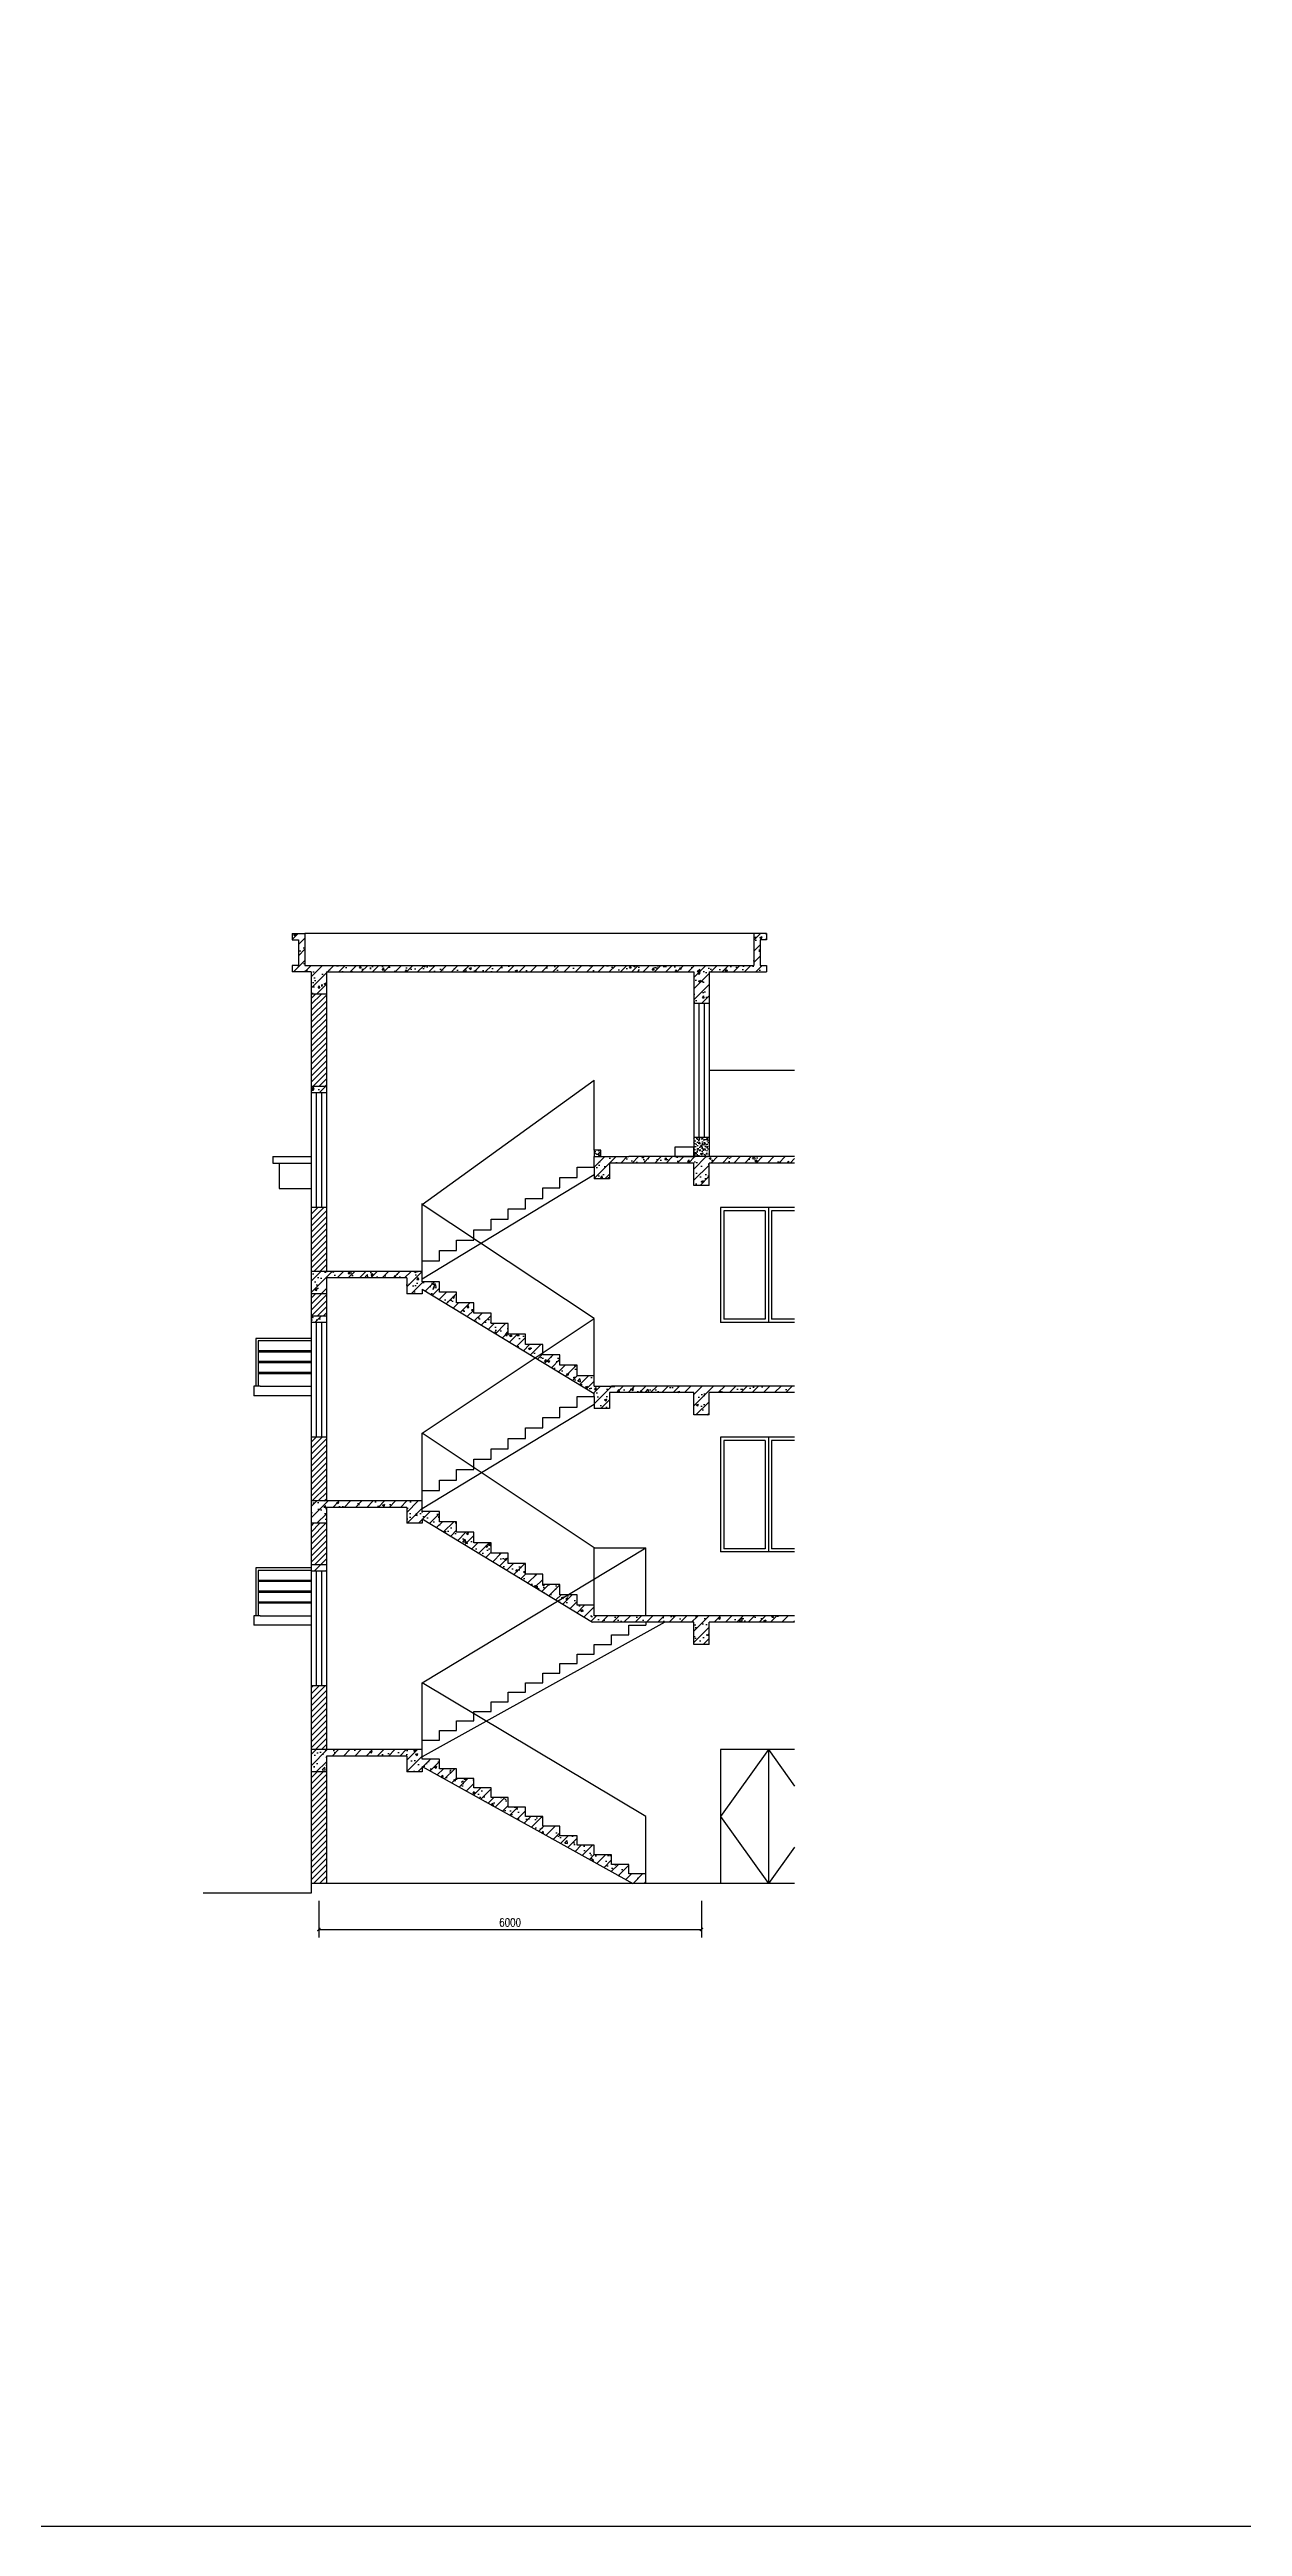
# Model space of a CAD drawing. Extents: x 389606 to 781446, y -84812 to 87496.
# Drawn here: x 440296 to 477704, y -84812 to -7121 of the extents above; entities that cross this region are included whole.
import ezdxf

# ---------------------------------------------------------------- set-up
doc = ezdxf.new("R2010")
doc.units = 0
doc.header["$LTSCALE"] = 1000
doc.header["$MEASUREMENT"] = 0
doc.layers.get('0').update_dxf_attribs({"linetype": 'CONTINUOUS'})
doc.layers.get('Defpoints').update_dxf_attribs({"linetype": 'CONTINUOUS'})
doc.styles.add('DIM_FONT', font='SIMPLEX.shx', dxfattribs={"width": 0.8})
doc.dimstyles.new('50', dxfattribs={"dimtxt": 250, "dimasz": 100, "dimexe": 250, "dimexo": 0, "dimgap": 100, "dimtad": 1, "dimdec": 0, "dimlfac": 0.5, "dimzin": 0, "dimdsep": 46, "dimtxsty": 'DIM_FONT', "dimblk": 'ARCHTICK', "dimcen": 90, "dimclrt": 7, "dimadec": 0, "dimazin": 0, "dimtfac": 1, "dimtdec": 0, "dimtix": 1, "dimtmove": 2, "dimatfit": 3, "dimldrblk": 'ARCHTICK', "dimfxl": 0, "dimtolj": 1, "dimtzin": 0, "dimarcsym": 0})
pattern_1 = [(45, (198515.13, 72763.07), (-94.0452, 94.0452), [])]
pattern_2 = [(45, (198515.13, 72667.57), (-176.7767, 176.7767), []), (50, (198515.1, 72667.6), (717.2602, -62.7521), [75, -825]), (355, (198515.1, 72667.6), (-138.7513, 752.1921), [60, -660]), (100.4514, (198574.9, 72662.34), (578.5094, 689.4395), [63.7402, -701.1421]), (46.1842, (198515.1, 72867.6), (1067.241, -165.519), [112.5, -1237.5]), (96.6356, (198604.1, 72853.8), (934.6627, 974.118), [95.6103, -1051.713]), (351.1842, (198515.1, 72867.6), (934.662, 974.1186), [90, -990]), (21, (198615.1, 72817.6), (596.907, -402.6189), [75, -825]), (326, (198615.1, 72817.6), (243.3153, 725.15), [60, -660]), (71.4514, (198664.9, 72784), (840.2226, 322.5305), [63.7402, -701.1421]), (37.5, (198515.13, 72667.57), (12.15986, 332.89385), [0, -652, 0, -670, 0, -662.5]), (7.5, (198515.13, 72667.57), (263.06954, 394.4117), [0, -382, 0, -637, 0, -252.5]), (327.5, (198292.13, 72667.57), (533.82244, -22.55487), [0, -250, 0, -780, 0, -1035]), (317.5, (198192.13, 72667.57), (583.1862, 100.105), [0, -325, 0, -518, 0, -735])]

# ---------------------------------------------------------------- blocks, each defined once
blk = doc.blocks.new('_ArchTick')
at = {"color": 0, "linetype": 'ByBlock', "const_width": 0.4}
blk.add_lwpolyline([(-0.5, -0.5), (0.5, 0.5)], dxfattribs=at)
blk = doc.blocks.new('*D120')
at = {"color": 0, "lineweight": -2}
for p, q in [((448740, -65189), (448740, -66341)), ((460740, -65189), (460740, -66341)), ((448740, -66091), (460740, -66091))]:
    blk.add_line(p, q, dxfattribs=at)
at = {"layer": 'Defpoints', "color": 0}
for p in [(448740, -65189), (460740, -65189), (460740, -66091)]:
    blk.add_point(p, dxfattribs=at)
at = {"color": 0, "lineweight": -2, "xscale": 100, "yscale": 100, "zscale": 100, "rotation": 180}
blk.add_blockref('_ArchTick', (448740, -66091), dxfattribs=at)
at = {"color": 0, "lineweight": -2, "xscale": 100, "yscale": 100, "zscale": 100}
blk.add_blockref('_ArchTick', (460740, -66091), dxfattribs=at)
at = {"color": 7, "insert": (454740, -65866), "char_height": 250, "attachment_point": 5, "style": 'DIM_FONT'}
blk.add_mtext('\\A1;6000', dxfattribs=at)

msp = doc.modelspace()

# ---------------------------------------------------------------- hatches: boundary and pattern name
h = msp.add_hatch()
h.set_pattern_fill('钢筋混凝土', color=8, scale=100, style=0)
h.set_pattern_definition(pattern_2)
h.paths.add_polyline_path([(448980, -36046.4), (460500, -36046.4), (460500, -37046.4), (460980, -37046.4), (460980, -36046.4), (462780, -36046.4), (462780, -35846.4), (462580, -35846.4), (462580, -35046.4), (462780, -35046.4), (462780, -34846.4), (462380, -34846.4), (462380, -35846.4), (448300, -35846.4), (448300, -34846.4), (447900, -34846.4), (447900, -35046.4), (448100, -35046.4), (448100, -35846.4), (447900, -35846.4), (447900, -36046.4), (448500, -36046.4), (448500, -36746.4), (448980, -36746.4)])
h = msp.add_hatch()
h.set_pattern_fill('普通砖', color=8, scale=100, style=0)
h.set_pattern_definition(pattern_1)
h.paths.add_polyline_path([(448500, -39646.4), (448980, -39646.4), (448980, -36746.4), (448500, -36746.4)])
h = msp.add_hatch()
h.set_pattern_fill('钢筋混凝土', color=8, scale=100, style=0)
h.set_pattern_definition(pattern_2)
h.paths.add_polyline_path([(448980, -39846.4), (448980, -39646.4), (448500, -39646.4), (448500, -39846.4)])
h = msp.add_hatch()
h.set_pattern_fill('混凝土', color=8, scale=30, style=0)
h.set_pattern_definition([(50, (198515.13, 72667.57), (215.17805, -18.82564), [22.5, -247.5]), (355, (198515.13, 72667.57), (-41.6254, 225.65764), [18, -198]), (100.4514, (198533.06, 72666), (173.55281, 206.83186), [19.12206, -210.34263]), (46.1842, (198515.13, 72727.57), (320.17231, -49.6557), [33.75, -371.25]), (96.6356, (198541.8, 72723.44), (280.3988, 292.23536), [28.6831, -315.5139]), (351.1842, (198515.13, 72727.57), (280.3986, 292.23558), [27, -297]), (21, (198545.13, 72712.57), (179.07212, -120.78567), [22.5, -247.5]), (326, (198545.13, 72712.57), (72.9946, 217.54501), [18, -198]), (71.4514, (198560.05, 72702.5), (252.06679, 96.75915), [19.12206, -210.34263]), (37.5, (198515.13, 72667.57), (3.647957, 99.868156), [0, -195.6, 0, -201, 0, -198.75]), (7.5, (198515.13, 72667.57), (78.92086, 118.323514), [0, -114.6, 0, -191.1, 0, -75.75]), (327.5, (198448.23, 72667.57), (160.14673, -6.766462), [0, -75, 0, -234, 0, -310.5]), (317.5, (198418.23, 72667.57), (174.95585, 30.031495), [0, -97.5, 0, -155.4, 0, -220.5])])
h.paths.add_polyline_path([(460980, -41246.4), (460500, -41246.4), (460500, -41846.4), (460980, -41846.4)])
h.paths.add_polyline_path([(457580, -41646.4), (457380, -41646.4), (457380, -41846.1), (457580, -41846.1)])
h = msp.add_hatch()
h.set_pattern_fill('钢筋混凝土', color=8, scale=100, style=0)
h.set_pattern_definition(pattern_2)
h.paths.add_polyline_path([(460500, -42746.4), (460980, -42746.4), (460980, -42046.4), (463655.5, -42046.4), (463655.5, -41846.4), (458460, -41846.4), (457920, -41846.4), (457920, -41846.1), (457580, -41846.1), (457580, -41846.4), (457380, -41846.4), (457380, -42173.4), (457380, -42546.4), (457860, -42546.4), (457860, -42046.4), (460500, -42046.4)])
h = msp.add_hatch()
h.set_pattern_fill('普通砖', color=8, scale=100, style=0)
h.set_pattern_definition(pattern_1)
h.paths.add_polyline_path([(448500, -46146.4), (448500, -46846.4), (448980, -46846.4), (448980, -46146.4)])
h.paths.add_polyline_path([(448980, -43446.4), (448500, -43446.4), (448500, -45446.4), (448980, -45446.4)])
h = msp.add_hatch()
h.set_pattern_fill('钢筋混凝土', color=8, scale=100, style=0)
h.set_pattern_definition(pattern_2)
h.paths.add_polyline_path([(451980, -45773.5), (451980, -45446.2), (451440, -45446.2), (451440, -45446.4), (448500, -45446.4), (448500, -46146.4), (448980, -46146.4), (448980, -45646.4), (451500, -45646.4), (451500, -46146.4), (451980, -46146.4), (451980, -46007.4), (455524.8, -48155.8), (455760, -47999), (455760, -47737.2), (455220, -47737.2), (455220, -47409.9), (454680, -47409.9), (454680, -47082.6), (454140, -47082.6), (454140, -46755.3), (453600, -46755.3), (453600, -46428.1), (453060, -46428.1), (453060, -46100.8), (452520, -46100.8), (452520, -45773.5)])
h = msp.add_hatch()
h.set_pattern_fill('钢筋混凝土', color=8, scale=100, style=0)
h.set_pattern_definition(pattern_2)
h.paths.add_polyline_path([(448500, -46846.4), (448500, -47046.4), (448980, -47046.4), (448980, -46846.4)])
h = msp.add_hatch()
h.set_pattern_fill('钢筋混凝土', color=8, scale=100, style=0)
h.set_pattern_definition(pattern_2)
h.paths.add_polyline_path([(457860, -49246.4), (460500, -49246.4), (460500, -49946.4), (460980, -49946.4), (460980, -49246.4), (463655.5, -49246.4), (463655.5, -49046.4), (457920, -49046.4), (457920, -49046.3), (457380, -49046.3), (457380, -48719), (456840, -48719), (456840, -48391.7), (456300, -48391.7), (456300, -48064.5), (455760, -48064.5), (455760, -47999), (455524.8, -48155.8), (457380, -49280.2), (457380, -49373.6), (457380, -49746.4), (457860, -49746.4)])
h = msp.add_hatch()
h.set_pattern_fill('普通砖', color=8, scale=100, style=0)
h.set_pattern_definition(pattern_1)
h.paths.add_polyline_path([(448980, -53346.4), (448500, -53346.4), (448500, -54646.4), (448980, -54646.4)])
h.paths.add_polyline_path([(448980, -50646.4), (448500, -50646.4), (448500, -52646.4), (448980, -52646.4)])
h = msp.add_hatch()
h.set_pattern_fill('钢筋混凝土', color=8, scale=100, style=0)
h.set_pattern_definition(pattern_2)
h.paths.add_polyline_path([(448980, -52846.4), (451500, -52846.4), (451500, -53346.4), (451980, -53346.4), (451980, -53207.4), (456233.2, -55785.2), (456554.3, -55591.8), (456300, -55591.8), (456300, -55264.5), (455760, -55264.5), (455760, -54937.3), (455220, -54937.3), (455220, -54610), (454680, -54610), (454680, -54282.7), (454140, -54282.7), (454140, -53955.4), (453600, -53955.4), (453600, -53628.1), (453060, -53628.1), (453060, -53300.9), (452520, -53300.9), (452520, -52973.6), (451980, -52973.6), (451980, -52646.4), (448500, -52646.4), (448500, -53346.4), (448980, -53346.4)])
h = msp.add_hatch()
h.set_pattern_fill('钢筋混凝土', color=8, scale=100, style=0)
h.set_pattern_definition(pattern_2)
h.paths.add_polyline_path([(448500, -54646.4), (448500, -54846.4), (448980, -54846.4), (448980, -54646.4)])
h = msp.add_hatch()
h.set_pattern_fill('钢筋混凝土', color=8, scale=100, style=0)
h.set_pattern_definition(pattern_2)
h.paths.add_polyline_path([(460980, -56446.4), (463655.5, -56446.4), (463655.5, -56246.4), (457380, -56246.4), (457380, -55919.1), (456840, -55919.1), (456840, -55591.8), (456554.3, -55591.8), (456233.2, -55785.2), (457324.1, -56446.4), (460500, -56446.4), (460500, -57146.4), (460980, -57146.4)])
h = msp.add_hatch()
h.set_pattern_fill('普通砖', color=8, scale=100, style=0)
h.set_pattern_definition(pattern_1)
h.paths.add_polyline_path([(448980, -58446.4), (448500, -58446.4), (448500, -60446.4), (448980, -60446.4)])
h = msp.add_hatch()
h.set_pattern_fill('钢筋混凝土', color=8, scale=100, style=0)
h.set_pattern_definition(pattern_2)
h.paths.add_polyline_path([(451980, -60975.2), (458588.1, -64646.4), (459000, -64646.4), (459000, -64346.4), (458460, -64346.4), (458460, -64046.4), (457920, -64046.4), (457920, -63746.4), (457380, -63746.4), (457380, -63446.4), (456840, -63446.4), (456840, -63146.4), (456300, -63146.4), (456300, -62846.4), (455760, -62846.4), (455760, -62546.4), (455220, -62546.4), (455220, -62246.4), (454680, -62246.4), (454680, -61946.4), (454140, -61946.4), (454140, -61646.4), (453600, -61646.4), (453600, -61346.4), (453060, -61346.4), (453060, -61046.4), (452520, -61046.4), (452520, -60746.4), (451980, -60746.4), (451980, -60446.4), (451440, -60446.4), (448500, -60446.4), (448500, -61146.4), (448980, -61146.4), (448980, -60646.4), (451500, -60646.4), (451500, -61146.4), (451980, -61146.4)])
h = msp.add_hatch()
h.set_pattern_fill('普通砖', color=8, scale=100, style=0)
h.set_pattern_definition(pattern_1)
h.paths.add_polyline_path([(448500, -64646.4), (448980, -64646.4), (448980, -61146.4), (448500, -61146.4)])

# ---------------------------------------------------------------- linework, layer by layer
at = {"color": 1}
for p, q in [((447900, -34846.4), (447900, -35046.4)), ((447900, -34846.4), (448300, -34846.4)), ((448300, -34846.4), (448300, -35846.4)), ((462780, -34846.4), (462380, -34846.4)), ((462380, -34846.4), (462380, -35846.4)), ((462780, -34846.4), (462780, -35046.4)), ((447900, -35046.4), (448100, -35046.4)), ((448100, -35046.4), (448100, -35846.4)), ((462780, -35046.4), (462580, -35046.4)), ((462580, -35046.4), (462580, -35846.4)), ((447900, -35846.4), (447900, -36046.4)), ((448100, -35846.4), (447900, -35846.4)), ((448500, -36046.4), (447900, -36046.4)), ((448300, -35846.4), (462380, -35846.4)), ((448500, -36046.4), (448500, -39846.4)), ((448980, -36046.4), (460500, -36046.4)), ((448980, -36046.4), (448980, -39846.4)), ((460500, -36046.4), (460500, -37046.4)), ((460980, -36046.4), (462780, -36046.4)), ((460980, -36046.4), (460980, -37046.4)), ((462580, -35846.4), (462780, -35846.4)), ((462780, -35846.4), (462780, -36046.4)), ((448980, -36746.4), (448500, -36746.4)), ((460980, -37046.4), (460500, -37046.4)), ((448980, -39646.4), (448500, -39646.4)), ((448980, -39846.4), (448500, -39846.4)), ((463655.5, -41846.4), (458460, -41846.4)), ((460500, -41246.4), (460500, -41846.4)), ((460980, -41246.4), (460500, -41246.4)), ((460980, -41246.4), (460980, -41846.4)), ((457380, -42173.6), (457380, -42546.4)), ((457860, -42546.4), (457380, -42546.4)), ((460500, -42046.4), (457860, -42046.4)), ((457860, -42046.4), (457860, -42546.4)), ((460500, -42746.4), (460500, -42046.4)), ((463655.5, -42046.4), (460980, -42046.4)), ((460980, -42746.4), (460980, -42046.4)), ((448500, -43446.4), (448500, -47046.4)), ((448980, -43446.4), (448500, -43446.4)), ((448980, -43446.4), (448980, -45446.4)), ((460980, -42746.4), (460500, -42746.4)), ((451440, -45446.4), (448500, -45446.4)), ((448980, -45646.4), (448980, -47046.4)), ((451500, -45646.4), (448980, -45646.4)), ((451500, -45646.4), (451500, -46146.4)), ((448980, -46146.4), (448500, -46146.4)), ((451980, -46146.4), (451500, -46146.4)), ((451980, -46007.4), (451980, -46146.4)), ((451980, -46007.4), (457380, -49280.2)), ((448980, -46846.4), (448500, -46846.4)), ((448980, -47046.4), (448500, -47046.4)), ((457380, -49373.6), (457380, -49746.4)), ((460500, -49246.4), (457860, -49246.4)), ((457860, -49246.4), (457860, -49746.4)), ((463655.5, -49046.4), (457920, -49046.4)), ((460500, -49946.4), (460500, -49246.4)), ((463655.5, -49246.4), (460980, -49246.4)), ((460980, -49946.4), (460980, -49246.4)), ((457860, -49746.4), (457380, -49746.4)), ((460980, -49946.4), (460500, -49946.4)), ((448500, -50646.4), (448500, -54846.4)), ((448980, -50646.4), (448500, -50646.4)), ((448980, -50646.4), (448980, -52646.4)), ((451980, -52646.4), (448500, -52646.4)), ((448980, -53346.4), (448500, -53346.4)), ((448980, -52846.4), (448980, -54846.4)), ((451500, -52846.4), (448980, -52846.4)), ((451500, -52846.4), (451500, -53346.4)), ((451980, -53346.4), (451500, -53346.4)), ((451980, -53207.4), (451980, -53346.4)), ((451980, -53207.4), (457324.1, -56446.4)), ((448980, -54646.4), (448500, -54646.4)), ((448980, -54846.4), (448500, -54846.4)), ((460500, -56446.4), (457324.1, -56446.4)), ((463655.5, -56246.4), (457380, -56246.4)), ((460500, -57146.4), (460500, -56446.4)), ((460980, -57146.4), (460980, -56446.4)), ((463655.5, -56446.4), (460980, -56446.4)), ((460980, -57146.4), (460500, -57146.4)), ((448500, -58446.4), (448500, -64946.4)), ((448980, -58446.4), (448500, -58446.4)), ((448980, -58446.4), (448980, -60446.4)), ((451440, -60446.4), (448500, -60446.4)), ((448980, -61146.4), (448500, -61146.4)), ((448980, -60646.4), (448980, -64646.4)), ((451500, -60646.4), (448980, -60646.4)), ((451500, -60646.4), (451500, -61146.4)), ((451980, -61146.4), (451500, -61146.4)), ((451980, -60975.2), (451980, -61146.4)), ((451980, -60975.2), (458588.1, -64646.4)), ((448500, -64946.4), (445116.7, -64946.4)), ((463655.5, -64646.4), (448500, -64646.4))]:
    msp.add_line(p, q, dxfattribs=at)
for p, q in [((462380, -34846.4), (448300, -34846.4)), ((451980, -43346.4), (457380, -39446.4)), ((457380, -41646.4), (457380, -39446.4)), ((463655.5, -39146.4), (460980, -39146.4)), ((447300, -41846.4), (447300, -42046.4)), ((447300, -41846.4), (448500, -41846.4)), ((447300, -42046.4), (448500, -42046.4)), ((447500, -42046.4), (447500, -42846.4)), ((451980, -45680.1), (457380, -42407.3)), ((447500, -42846.4), (448500, -42846.4)), ((451980, -45118.9), (451980, -43318.9)), ((457380, -46919), (451980, -43346.4)), ((451980, -50519.1), (457380, -46919)), ((457380, -48719), (457380, -46919)), ((448500, -47546.4), (446760, -47546.4)), ((446760, -47546.4), (446760, -49046.4)), ((448500, -47626.4), (446840, -47626.4)), ((446840, -47626.4), (446840, -49046.4)), ((446840, -47926.4), (448500, -47926.4)), ((446840, -47966.4), (448500, -47966.4)), ((446840, -48266.4), (448500, -48266.4)), ((446840, -48306.4), (448500, -48306.4)), ((446840, -48606.4), (448500, -48606.4)), ((446840, -48646.4), (448500, -48646.4)), ((446700, -49046.4), (446700, -49346.4)), ((446900, -49046.4), (446700, -49046.4)), ((448500, -49346.4), (446700, -49346.4)), ((446900, -49046.4), (448500, -49046.4)), ((451980, -52880.2), (457380, -49607.4)), ((457380, -54119.1), (451980, -50519.1)), ((451980, -52319.1), (451980, -50519.1)), ((451980, -58346.4), (459000, -54119.1)), ((457380, -54119.1), (459000, -54119.1)), ((457380, -55919.1), (457380, -54119.1)), ((459000, -56246.4), (459000, -54119.1)), ((446760, -54746.4), (446760, -56246.4)), ((448500, -54746.4), (446760, -54746.4)), ((446840, -54826.4), (446840, -56246.4)), ((448500, -54826.4), (446840, -54826.4)), ((446840, -55126.4), (448500, -55126.4)), ((446840, -55166.4), (448500, -55166.4)), ((446840, -55466.4), (448500, -55466.4)), ((446840, -55506.4), (448500, -55506.4)), ((446840, -55806.4), (448500, -55806.4)), ((446840, -55846.4), (448500, -55846.4)), ((446900, -56246.4), (446700, -56246.4)), ((446700, -56246.4), (446700, -56546.4)), ((448500, -56546.4), (446700, -56546.4)), ((446900, -56246.4), (448500, -56246.4)), ((459591.8, -56446.4), (451980, -60675.2)), ((459000, -56446.4), (459000, -56546.4)), ((459000, -62546.4), (451980, -58346.4)), ((451980, -60146.4), (451980, -58346.4)), ((459000, -64346.4), (459000, -62546.4))]:
    msp.add_line(p, q)
at = {"color": 4}
for p, q in [((460500, -37046.4), (460500, -41246.4)), ((460660, -37046.4), (460660, -41246.4)), ((460820, -37046.4), (460820, -41246.4)), ((460980, -37046.4), (460980, -41246.4)), ((448500, -39846.4), (448500, -43446.4)), ((448660, -39846.4), (448660, -43446.4)), ((448820, -39846.4), (448820, -43446.4)), ((448980, -39846.4), (448980, -43446.4)), ((463655.5, -43446.4), (461340, -43446.4)), ((461340, -43446.4), (461340, -47046.4)), ((462840, -43446.4), (462840, -47046.4)), ((461440, -43546.4), (461440, -46946.4)), ((462740, -43546.4), (461440, -43546.4)), ((462740, -43546.4), (462740, -46946.4)), ((463655.5, -43546.4), (462940, -43546.4)), ((462940, -43546.4), (462940, -46946.4)), ((448500, -47046.4), (448500, -50646.4)), ((448660, -47046.4), (448660, -50646.4)), ((448820, -47046.4), (448820, -50646.4)), ((448980, -47046.4), (448980, -50646.4)), ((463655.5, -47046.4), (461340, -47046.4)), ((462740, -46946.4), (461440, -46946.4)), ((463655.5, -46946.4), (462940, -46946.4)), ((461340, -50646.4), (461340, -54246.4)), ((463655.5, -50646.4), (461340, -50646.4)), ((462740, -50746.4), (461440, -50746.4)), ((461440, -50746.4), (461440, -54146.4)), ((462740, -50746.4), (462740, -54146.4)), ((462840, -50646.4), (462840, -54246.4)), ((462940, -50746.4), (462940, -54146.4)), ((463655.5, -50746.4), (462940, -50746.4)), ((463655.5, -54246.4), (461340, -54246.4)), ((462740, -54146.4), (461440, -54146.4)), ((463655.5, -54146.4), (462940, -54146.4)), ((448500, -54846.4), (448500, -58446.4)), ((448660, -54846.4), (448660, -58446.4)), ((448820, -54846.4), (448820, -58446.4)), ((448980, -54846.4), (448980, -58446.4)), ((462840, -60446.4), (461340, -62546.4)), ((463655.5, -60446.4), (461340, -60446.4)), ((461340, -60446.4), (461340, -64646.4)), ((462840, -60446.4), (463655.5, -61588.1)), ((462840, -60446.4), (462840, -64646.4)), ((461340, -62546.4), (462840, -64646.4)), ((463655.5, -63504.7), (462840, -64646.4))]:
    msp.add_line(p, q, dxfattribs=at)
for points in [[(389606.1, 87496.2), (565802.7, 87496.2), (565802.7, -84811.7), (389606.1, -84811.7)], [(460500, -41846.4), (460500, -41546.4), (459900, -41546.4), (459900, -41846.4)]]:
    msp.add_lwpolyline(points, close=True)
at = {"color": 1}
msp.add_lwpolyline([(457380, -41846.4), (457580, -41846.4), (457580, -41646.4), (457380, -41646.4)], close=True, dxfattribs=at)
for points in [[(457380, -42173.4), (457380, -41846.1), (457920, -41846.1)], [(457920, -41846.4), (458460, -41846.4)], [(451980, -45773.5), (451980, -45446.2), (451440, -45446.2)], [(452520, -46100.8), (452520, -45773.5), (451980, -45773.5)], [(453060, -46428.1), (453060, -46100.8), (452520, -46100.8)], [(453600, -46755.3), (453600, -46428.1), (453060, -46428.1)], [(454140, -47082.6), (454140, -46755.3), (453600, -46755.3)], [(454680, -47409.9), (454680, -47082.6), (454140, -47082.6)], [(455220, -47737.2), (455220, -47409.9), (454680, -47409.9)], [(455760, -48064.5), (455760, -47737.2), (455220, -47737.2)], [(456300, -48391.7), (456300, -48064.5), (455760, -48064.5)], [(456840, -48719), (456840, -48391.7), (456300, -48391.7)], [(457380, -49046.3), (457380, -48719), (456840, -48719)], [(457380, -49046.3), (457920, -49046.3)], [(457380, -49373.6), (457380, -49280.2)], [(451980, -52973.6), (451980, -52646.3), (451440, -52646.3)], [(451980, -52946.4), (451980, -52646.4), (451440, -52646.4)], [(452520, -53300.9), (452520, -52973.6), (451980, -52973.6)], [(453060, -53628.1), (453060, -53300.9), (452520, -53300.9)], [(453600, -53955.4), (453600, -53628.1), (453060, -53628.1)], [(454140, -54282.7), (454140, -53955.4), (453600, -53955.4)], [(454680, -54610), (454680, -54282.7), (454140, -54282.7)], [(455220, -54937.3), (455220, -54610), (454680, -54610)], [(455760, -55264.5), (455760, -54937.3), (455220, -54937.3)], [(456300, -55591.8), (456300, -55264.5), (455760, -55264.5)], [(456840, -55919.1), (456840, -55591.8), (456300, -55591.8)], [(457380, -56246.4), (457380, -55919.1), (456840, -55919.1)], [(451980, -60746.4), (451980, -60446.4), (451440, -60446.4)], [(452520, -61046.4), (452520, -60746.4), (451980, -60746.4)], [(453060, -61346.4), (453060, -61046.4), (452520, -61046.4)], [(453600, -61646.4), (453600, -61346.4), (453060, -61346.4)], [(454140, -61946.4), (454140, -61646.4), (453600, -61646.4)], [(454680, -62246.4), (454680, -61946.4), (454140, -61946.4)], [(455220, -62546.4), (455220, -62246.4), (454680, -62246.4)], [(455760, -62846.4), (455760, -62546.4), (455220, -62546.4)], [(456300, -63146.4), (456300, -62846.4), (455760, -62846.4)], [(456840, -63446.4), (456840, -63146.4), (456300, -63146.4)], [(457380, -63746.4), (457380, -63446.4), (456840, -63446.4)], [(457920, -64046.4), (457920, -63746.4), (457380, -63746.4)], [(458460, -64346.4), (458460, -64046.4), (457920, -64046.4)], [(459000, -64646.4), (459000, -64346.4), (458460, -64346.4)]]:
    msp.add_lwpolyline(points, dxfattribs=at)
at = {"color": 7}
for points in [[(456300, -42828), (456300, -42500.7), (456840, -42500.7)], [(456840, -42500.7), (456840, -42173.4), (457380, -42173.4)], [(454680, -43809.8), (454680, -43482.5), (455220, -43482.5)], [(455220, -43482.5), (455220, -43155.3), (455760, -43155.3)], [(455760, -43155.3), (455760, -42828), (456300, -42828)], [(453600, -44464.4), (453600, -44137.1), (454140, -44137.1)], [(454140, -44137.1), (454140, -43809.8), (454680, -43809.8)], [(452520, -45118.9), (452520, -44791.7), (453060, -44791.7)], [(453060, -44791.7), (453060, -44464.4), (453600, -44464.4)], [(451980, -45446.2), (451980, -45118.9), (452520, -45118.9)], [(456300, -50028.1), (456300, -49700.9), (456840, -49700.9)], [(456840, -49700.9), (456840, -49373.6), (457380, -49373.6)], [(455220, -50682.7), (455220, -50355.4), (455760, -50355.4)], [(455760, -50355.4), (455760, -50028.1), (456300, -50028.1)], [(454140, -51337.3), (454140, -51010), (454680, -51010)], [(454680, -51010), (454680, -50682.7), (455220, -50682.7)], [(452520, -52319.1), (452520, -51991.8), (453060, -51991.8)], [(453060, -51991.8), (453060, -51664.5), (453600, -51664.5)], [(453600, -51664.5), (453600, -51337.3), (454140, -51337.3)], [(451980, -52646.4), (451980, -52319.1), (452520, -52319.1)]]:
    msp.add_lwpolyline(points, dxfattribs=at)
for points in [[(458460, -56846.4), (458460, -56546.4), (459000, -56546.4)], [(456840, -57746.4), (456840, -57446.4), (457380, -57446.4)], [(457380, -57446.4), (457380, -57146.4), (457920, -57146.4)], [(457920, -57146.4), (457920, -56846.4), (458460, -56846.4)], [(455760, -58346.4), (455760, -58046.4), (456300, -58046.4)], [(456300, -58046.4), (456300, -57746.4), (456840, -57746.4)], [(454140, -59246.4), (454140, -58946.4), (454680, -58946.4)], [(454680, -58946.4), (454680, -58646.4), (455220, -58646.4)], [(455220, -58646.4), (455220, -58346.4), (455760, -58346.4)], [(453060, -59846.4), (453060, -59546.4), (453600, -59546.4)], [(453600, -59546.4), (453600, -59246.4), (454140, -59246.4)], [(451980, -60446.4), (451980, -60146.4), (452520, -60146.4)], [(452520, -60146.4), (452520, -59846.4), (453060, -59846.4)]]:
    msp.add_lwpolyline(points)

# ---------------------------------------------------------------- dimensions: what is measured, and where the dimension line sits
dim = msp.add_linear_dim(base=(460740, -66091.2), p1=(448740, -65188.8), p2=(460740, -65188.8), dimstyle='50')
dim.commit()
dim.dimension.update_dxf_attribs({"geometry": '*D120', "text_midpoint": (454740, -65866.2)})

doc.saveas('drawing.dxf')
